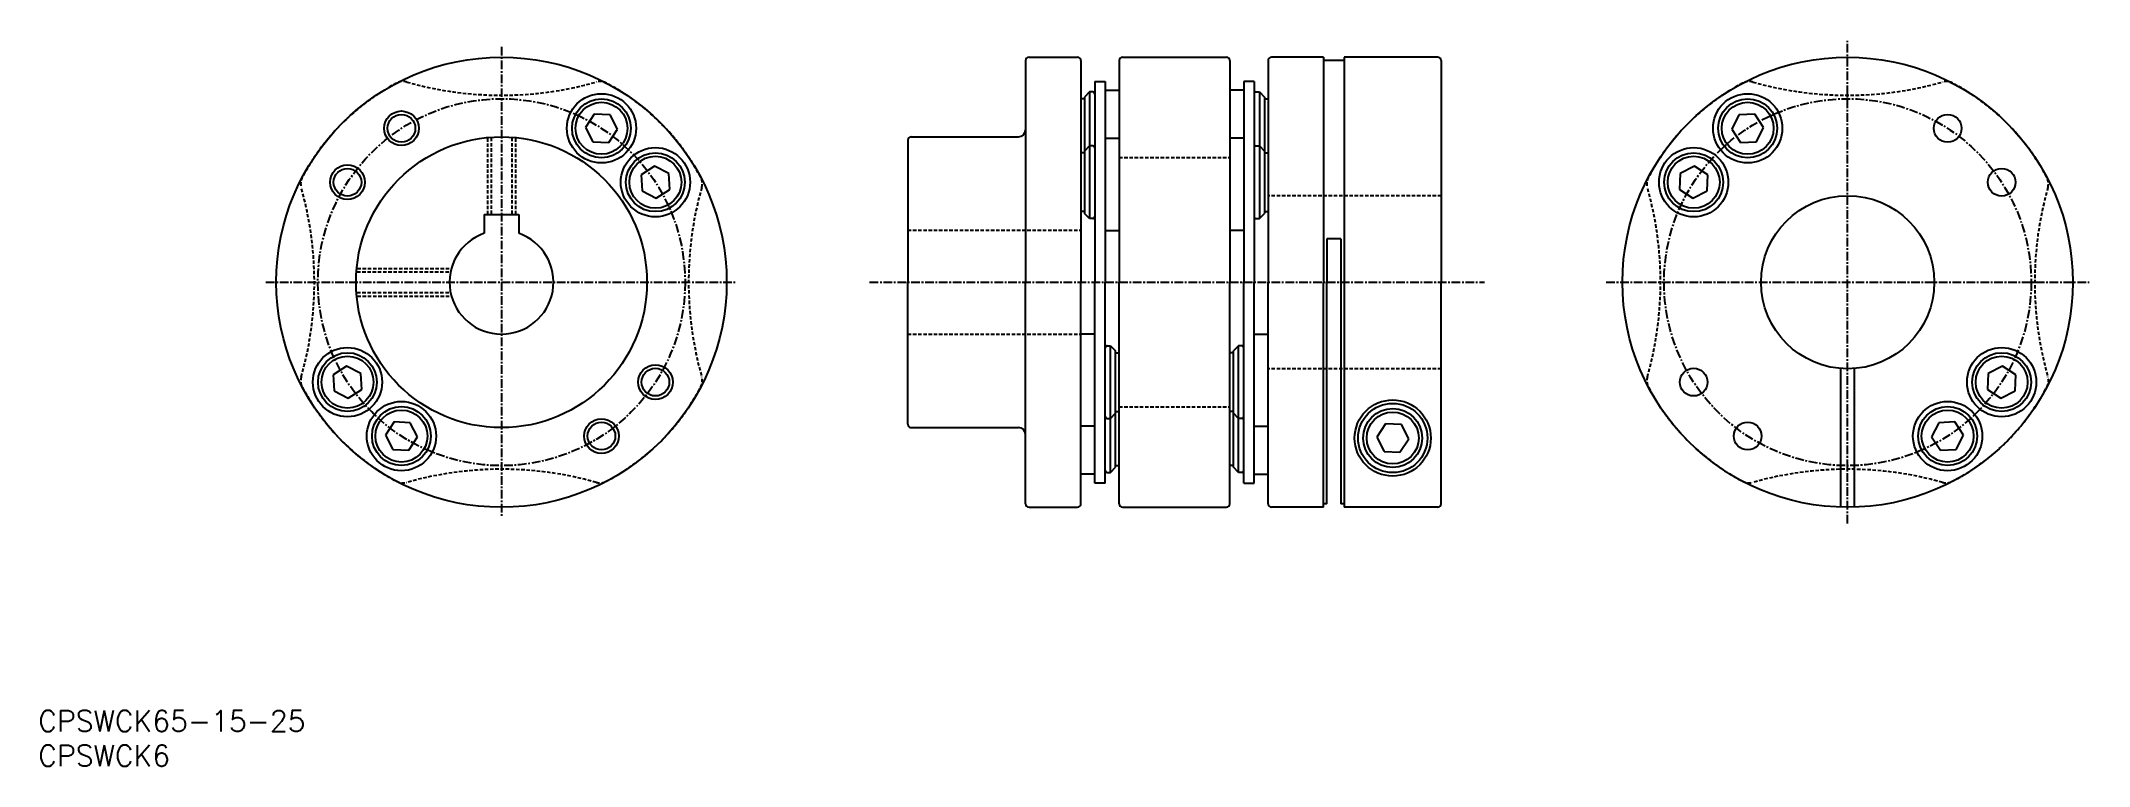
# Model space of a CAD drawing. Extents: x 45 to 341, y 37 to 142.
import ezdxf
from ezdxf.enums import TextEntityAlignment as Align

# ---------------------------------------------------------------- set-up
doc = ezdxf.new("R2010")
doc.units = 0
doc.linetypes.add('CENTER', pattern=[2, 1.25, -0.25, 0.25, -0.25])
doc.linetypes.add('DASHED', pattern=[0.75, 0.5, -0.25])
doc.layers.get('0').update_dxf_attribs({"linetype": 'CONTINUOUS'})
doc.layers.add('CENTER', color=1, linetype='CENTER')
doc.styles.get("Standard").update_dxf_attribs({"font": 'txt.shx', "bigfont": 'extfont.shx'})

# ---------------------------------------------------------------- blocks, each defined once
blk = doc.blocks.new('FB55')
at = {"color": 0}
for p, q in [((0, 2.309402), (-2.000001, 1.154701)), ((-2.000001, 1.154701), (-2.000001, -1.154701)), ((2.000001, 1.154701), (0, 2.309402)), ((2.000001, -1.154701), (2.000001, 1.154701)), ((-2.000001, -1.154701), (0, -2.309402)), ((0, -2.309402), (2.000001, -1.154701))]:
    blk.add_line(p, q, dxfattribs=at)
for radius in [4.25, 3.75]:
    blk.add_circle((0, 0), radius, dxfattribs=at)

msp = doc.modelspace()

# ---------------------------------------------------------------- linework, layer by layer
at = {"color": 7, "linetype": 'CONTINUOUS'}
for p, q in [((187.28, 139.17), (187.28, 107.17)), ((187.78, 139.67), (194.78, 139.67)), ((195.28, 139.17), (195.28, 107.17)), ((200.78, 139.17), (200.78, 107.17)), ((201.28, 139.67), (216.28, 139.67)), ((216.78, 139.17), (216.78, 107.17)), ((222.28, 139.17), (222.28, 107.17)), ((230.28, 139.67), (222.78, 139.67)), ((230.28, 139.67), (230.28, 107.17)), ((233.28, 139.17), (230.28, 139.17)), ((233.28, 139.67), (233.28, 74.67)), ((246.78, 139.67), (233.28, 139.67)), ((247.28, 139.17), (247.28, 107.17)), ((197.28, 136.17), (198.78, 136.17)), ((197.28, 136.17), (197.28, 107.17)), ((198.78, 136.17), (198.78, 107.17)), ((220.28, 136.17), (218.78, 136.17)), ((218.78, 136.17), (218.78, 107.17)), ((220.28, 136.17), (220.28, 107.17)), ((195.78, 133.65), (195.28, 133.65)), ((196.53, 134.65), (195.78, 133.9)), ((195.78, 133.9), (195.78, 117.11)), ((196.53, 134.65), (196.53, 116.36)), ((196.98, 134.65), (196.53, 134.65)), ((198.78, 134.9), (200.78, 134.9)), ((218.78, 134.9), (216.78, 134.9)), ((220.58, 134.65), (221.03, 134.65)), ((221.03, 134.65), (221.03, 116.36)), ((221.03, 134.65), (221.78, 133.9)), ((221.78, 133.9), (221.78, 117.11)), ((221.78, 133.65), (222.28, 133.65)), ((170.28, 127.67), (170.28, 107.17)), ((170.78, 128.17), (186.28, 128.17)), ((198.78, 127.96), (200.78, 127.96)), ((218.78, 127.96), (216.78, 127.96)), ((195.78, 125.86), (195.28, 125.86)), ((196.53, 126.86), (195.78, 126.11)), ((196.98, 126.86), (196.53, 126.86)), ((220.58, 126.86), (221.03, 126.86)), ((221.03, 126.86), (221.78, 126.11)), ((221.78, 125.86), (222.28, 125.86)), ((109.14, 116.97), (114.14, 116.97)), ((109.14, 116.97), (109.14, 114.25)), ((114.14, 116.97), (114.14, 114.25)), ((195.78, 117.36), (195.28, 117.36)), ((196.53, 116.36), (195.78, 117.11)), ((196.98, 116.36), (196.53, 116.36)), ((220.58, 116.36), (221.03, 116.36)), ((221.03, 116.36), (221.78, 117.11)), ((221.78, 117.36), (222.28, 117.36)), ((198.78, 114.66), (200.78, 114.66)), ((218.78, 114.66), (216.78, 114.66)), ((230.78, 113.42), (230.78, 107.17)), ((232.78, 113.42), (230.78, 113.42)), ((232.78, 113.42), (232.78, 75.17)), ((170.28, 86.67), (170.28, 107.17)), ((187.28, 75.17), (187.28, 107.17)), ((195.28, 75.17), (195.28, 107.17)), ((197.28, 78.17), (197.28, 107.17)), ((198.78, 78.17), (198.78, 107.17)), ((200.78, 75.17), (200.78, 107.17)), ((216.78, 75.17), (216.78, 107.17)), ((218.78, 78.17), (218.78, 107.17)), ((220.28, 78.17), (220.28, 107.17)), ((222.28, 75.17), (222.28, 107.17)), ((230.28, 74.67), (230.28, 107.17)), ((230.78, 75.17), (230.78, 107.17)), ((247.28, 75.17), (247.28, 107.17)), ((197.28, 99.69), (195.28, 99.69)), ((199.08, 97.99), (199.53, 97.99)), ((199.53, 79.7), (199.53, 97.99)), ((199.53, 97.99), (200.28, 97.24)), ((218.03, 97.99), (217.28, 97.24)), ((218.03, 79.7), (218.03, 97.99)), ((218.48, 97.99), (218.03, 97.99)), ((220.28, 99.69), (222.28, 99.69)), ((200.28, 80.45), (200.28, 97.24)), ((200.28, 96.99), (200.78, 96.99)), ((217.28, 96.99), (216.78, 96.99)), ((217.28, 80.45), (217.28, 97.24)), ((304.94, 74.69), (304.94, 94.71)), ((306.94, 74.69), (306.94, 94.71)), ((170.78, 86.17), (186.28, 86.17)), ((197.28, 86.39), (195.28, 86.39)), ((199.08, 87.49), (199.53, 87.49)), ((199.53, 87.49), (200.28, 88.24)), ((200.28, 88.49), (200.78, 88.49)), ((217.28, 88.49), (216.78, 88.49)), ((218.03, 87.49), (217.28, 88.24)), ((218.48, 87.49), (218.03, 87.49)), ((220.28, 86.39), (222.28, 86.39)), ((199.53, 79.7), (200.28, 80.45)), ((200.28, 80.7), (200.78, 80.7)), ((217.28, 80.7), (216.78, 80.7)), ((218.03, 79.7), (217.28, 80.45)), ((197.28, 79.45), (195.28, 79.45)), ((198.78, 78.17), (197.28, 78.17)), ((199.08, 79.7), (199.53, 79.7)), ((218.48, 79.7), (218.03, 79.7)), ((218.78, 78.17), (220.28, 78.17)), ((220.28, 79.45), (222.28, 79.45)), ((187.78, 74.67), (194.78, 74.67)), ((201.28, 74.67), (216.28, 74.67)), ((230.28, 74.67), (222.78, 74.67)), ((230.78, 75.17), (230.28, 75.17)), ((233.28, 75.17), (232.78, 75.17)), ((246.78, 74.67), (233.28, 74.67))]:
    msp.add_line(p, q, dxfattribs=at)
at = {"color": 3, "linetype": 'DASHED'}
for p, q in [((109.64, 127.96), (109.64, 116.97)), ((110.14, 128.02), (110.14, 116.97)), ((113.14, 128.02), (113.14, 116.97)), ((113.64, 127.96), (113.64, 116.97)), ((200.78, 125.17), (216.78, 125.17)), ((247.28, 119.67), (222.28, 119.67)), ((170.28, 114.67), (195.28, 114.67)), ((90.79, 108.67), (104.29, 108.67)), ((90.85, 109.17), (104.41, 109.17)), ((90.79, 105.67), (104.29, 105.67)), ((90.85, 105.17), (104.41, 105.17)), ((170.28, 99.67), (195.28, 99.67)), ((247.28, 94.67), (222.28, 94.67)), ((200.78, 89.17), (216.78, 89.17))]:
    msp.add_line(p, q, dxfattribs=at)
at = {"color": 7, "linetype": 'CONTINUOUS'}
for centre, radius in [((111.64, 107.17), 32.5), ((305.94, 107.17), 32.5), ((126.07, 129.4), 5), ((291.51, 129.4), 5), ((97.2, 129.4), 2.5), ((97.2, 129.4), 2), ((320.37, 129.4), 2), ((111.64, 107.17), 21), ((133.86, 121.61), 5), ((283.72, 121.61), 5), ((89.41, 121.61), 2.5), ((89.41, 121.61), 2), ((328.17, 121.61), 2), ((305.94, 107.17), 12.5), ((89.41, 92.74), 5), ((328.17, 92.74), 5), ((133.86, 92.74), 2.5), ((133.86, 92.74), 2), ((283.72, 92.74), 2), ((97.2, 84.95), 5), ((240.28, 84.67), 5.5), ((240.28, 84.67), 5), ((320.37, 84.95), 5), ((126.07, 84.95), 2.5), ((126.07, 84.95), 2), ((291.51, 84.95), 2)]:
    msp.add_circle(centre, radius, dxfattribs=at)
for centre, radius, start, end in [((187.78, 139.17), 0.5, 90, 180), ((194.78, 139.17), 0.5, 0, 90), ((201.28, 139.17), 0.5, 90, 180), ((216.28, 139.17), 0.5, 0, 90), ((222.78, 139.17), 0.5, 90, 180), ((246.78, 139.17), 0.5, 360, 90), ((196.98, 134.35), 0.3, 0, 90), ((220.58, 134.35), 0.3, 90, 180), ((170.78, 127.67), 0.5, 90, 180), ((186.28, 129.17), 1, 270, 0), ((196.98, 126.56), 0.3, 0, 90), ((220.58, 126.56), 0.3, 90, 180), ((196.98, 116.66), 0.3, 270, 0), ((220.58, 116.66), 0.3, 180, 270), ((111.64, 107.17), 7.5, 109.4712, 70.5288), ((199.08, 97.69), 0.3, 90, 180), ((218.48, 97.69), 0.3, 0, 90), ((170.78, 86.67), 0.5, 180, 270), ((186.28, 85.17), 1, 360, 90), ((199.08, 87.79), 0.3, 180, 270), ((218.48, 87.79), 0.3, 270, 0), ((199.08, 80), 0.3, 180, 270), ((218.48, 80), 0.3, 270, 0), ((187.78, 75.17), 0.5, 180, 270), ((194.78, 75.17), 0.5, 270, 0), ((201.28, 75.17), 0.5, 180, 270), ((216.28, 75.17), 0.5, 270, 0), ((222.78, 75.17), 0.5, 180, 270), ((246.78, 75.17), 0.5, 270, 0)]:
    msp.add_arc(centre, radius, start, end, dxfattribs=at)
at = {"color": 3, "linetype": 'DASHED'}
for centre, radius, start, end in [((97.42, 134.16), 2, 74.1294, 117.7902), ((111.64, 184.17), 50, 254.1294, 285.8706), ((125.86, 134.16), 2, 62.2098, 105.8706), ((291.72, 134.16), 2, 74.1294, 117.7902), ((305.94, 184.17), 50, 254.1294, 285.8706), ((320.16, 134.16), 2, 62.2098, 105.8706), ((111.64, 107.17), 32.5, 117.7902, 152.2098), ((111.64, 107.17), 32.5, 27.7902, 62.2098), ((305.94, 107.17), 32.5, 117.7902, 152.2098), ((305.94, 107.17), 32.5, 27.7902, 62.2098), ((84.65, 121.39), 2, 152.2098, 195.8706), ((138.62, 121.39), 2, 344.1294, 27.7902), ((278.96, 121.39), 2, 152.2098, 195.8706), ((332.92, 121.39), 2, 344.1294, 27.7902), ((34.64, 107.17), 50, 344.1294, 15.8706), ((188.64, 107.17), 50, 164.1294, 195.8706), ((228.94, 107.17), 50, 344.1294, 15.8706), ((382.94, 107.17), 50, 164.1294, 195.8706), ((84.65, 92.95), 2, 164.1294, 207.7902), ((111.64, 107.17), 32.5, 207.7902, 242.2098), ((111.64, 107.17), 32.5, 297.7902, 332.2098), ((138.62, 92.95), 2, 332.2098, 15.8706), ((278.96, 92.95), 2, 164.1294, 207.7902), ((305.94, 107.17), 32.5, 207.7902, 242.2098), ((305.94, 107.17), 32.5, 297.7902, 332.2098), ((332.92, 92.95), 2, 332.2098, 15.8706), ((111.64, 30.17), 50, 74.1294, 105.8706), ((305.94, 30.17), 50, 74.1294, 105.8706), ((97.42, 80.19), 2, 242.2098, 285.8706), ((125.86, 80.19), 2, 254.1294, 297.7902), ((291.72, 80.19), 2, 242.2098, 285.8706), ((320.16, 80.19), 2, 254.1294, 297.7902)]:
    msp.add_arc(centre, radius, start, end, dxfattribs=at)
at = {"layer": 'CENTER', "color": 1, "linetype": 'CENTER'}
for p, q in [((305.94, 72.33), (305.94, 142.02)), ((111.64, 141.17), (111.64, 73.17)), ((77.64, 107.17), (145.64, 107.17)), ((164.78, 107.17), (253.51, 107.17)), ((271.1, 107.17), (340.78, 107.17))]:
    msp.add_line(p, q, dxfattribs=at)
for centre in [(111.64, 107.17), (305.94, 107.17)]:
    msp.add_circle(centre, 26.5, dxfattribs=at)

# ---------------------------------------------------------------- block references
at = {"color": 7, "linetype": 'CONTINUOUS'}
for p, rotation in [((126.07, 129.4), 327.0000000000003), ((291.51, 129.4), 32.99999999999973), ((133.86, 121.61), 302.9999999999997), ((283.72, 121.61), 57.00000000000027), ((89.41, 92.74), 122.9999999999997), ((328.17, 92.74), 237.0000000000003), ((97.2, 84.95), 147.0000000000003), ((240.28, 84.67), 147.0000000000003), ((320.37, 84.95), 212.9999999999997)]:
    msp.add_blockref('FB55', p, dxfattribs=dict(at, rotation=rotation))

# ---------------------------------------------------------------- texts
for s, p in [('CPSWCK65-15-25', (44.78, 43.8)), ('CPSWCK6', (44.78, 38.8))]:
    msp.add_text(s, height=3, dxfattribs=at).set_placement(p, align=Align.MIDDLE_LEFT)

doc.saveas('drawing.dxf')
